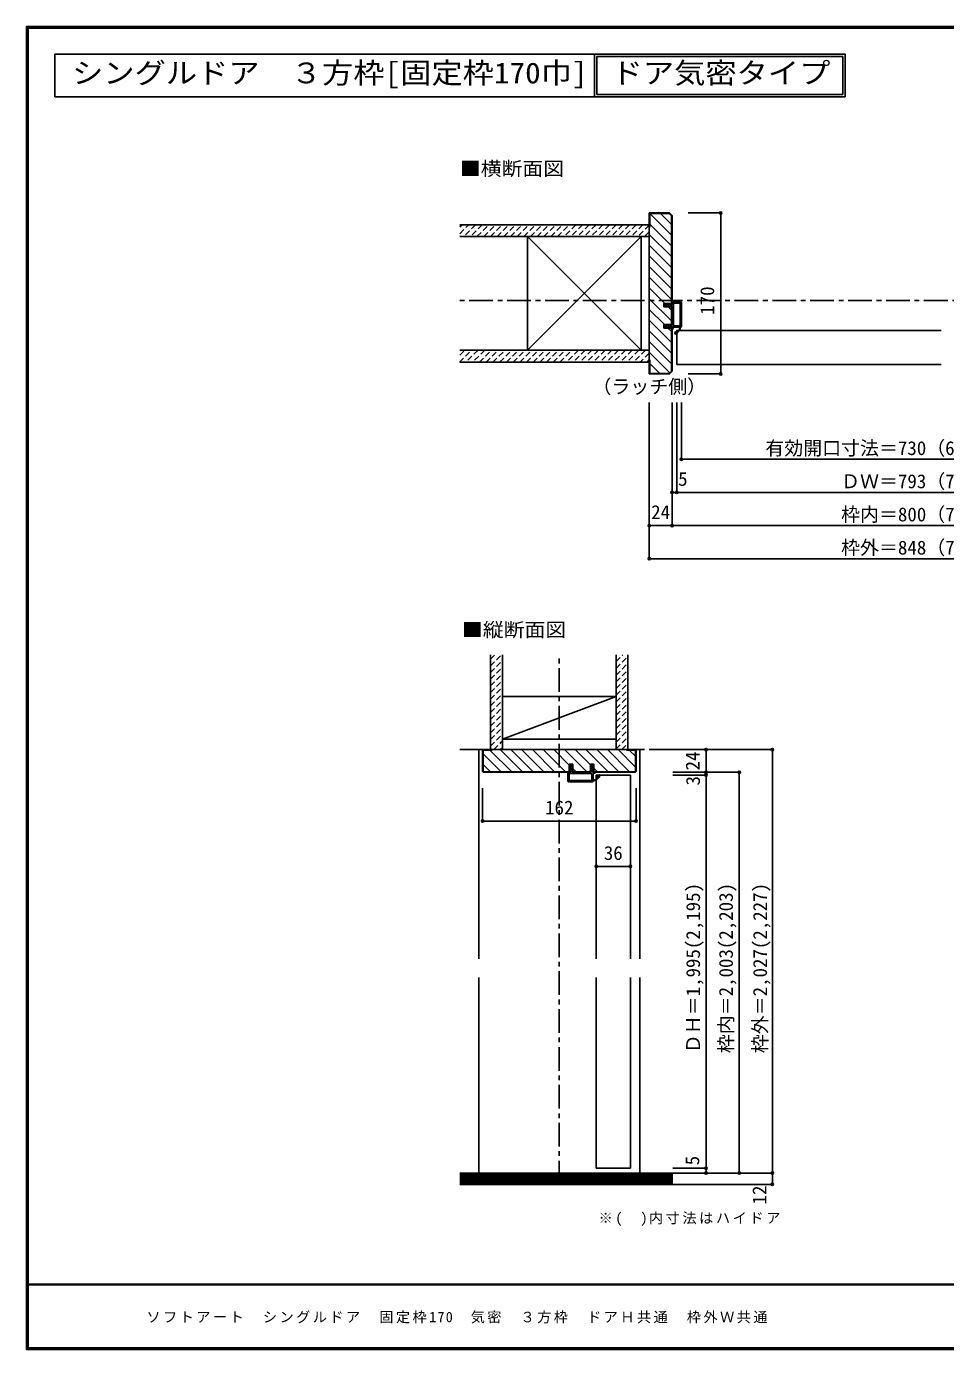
# Model space of a CAD drawing. Units: millimetres, scale not verified. Extents: x -973 to 977, y -718 to 696.
# Drawn here: x -973 to -3, y -701 to 696 of the extents above; entities that cross this region are included whole.
import ezdxf
from ezdxf.enums import TextEntityAlignment as Align

# ---------------------------------------------------------------- set-up
doc = ezdxf.new("R2010")
doc.units = ezdxf.units.MM
doc.header["$LTSCALE"] = 5
doc.header["$PDMODE"] = 32
doc.header["$PDSIZE"] = 2.5
doc.linetypes.add('CHAIN1', pattern=[8, 5, -1, 1, -1])
doc.linetypes.add('DASHED1', pattern=[1.8, 1.2, -0.6])
for name, color, linetype in [('0-0_補助線', 7, 'Continuous'), ('0-1_通り芯', 4, 'CHAIN1'), ('0-3_仕上', 2, 'Continuous'), ('0-4_枠', 3, 'Continuous'), ('0-6_扉', 6, 'Continuous'), ('0-A_文字', 3, 'Continuous'), ('0-B_寸法', 7, 'Continuous'), ('0-C_ﾊｯﾁ', 4, 'DASHED1'), ('F-1_通り芯', 6, 'Continuous'), ('F-A_文字', 7, 'Continuous')]:
    doc.layers.add(name, color=color, linetype=linetype)
doc.styles.add('ＭＳ ゴシック', font='')
doc.styles.get('ＭＳ ゴシック').set_extended_font_data('MS Gothic')

# ---------------------------------------------------------------- blocks, each defined once
blk = doc.blocks.new('2')
at = {"layer": '0-0_補助線'}
for p, q in [((-9.846, -9.622), (-9.846, 15.078)), ((-8.846, 16.078), (0.354, 16.078)), ((-8.846, 15.878), (0.637, 15.878)), ((-8.446, 14.378), (-8.446, -8.922)), ((-8.146, 14.678), (-1.546, 14.678)), ((-1.246, 14.378), (-1.246, -8.922)), ((0.154, 11.653), (2.154, 11.653)), ((0.154, 11.653), (0.154, -8.497)), ((2.154, 10.953), (2.154, 11.653)), ((3.154, 11.653), (2.512, 10.83)), ((3.154, 11.653), (6.154, 11.653)), ((4.154, 13.753), (4.154, 13.053)), ((5.154, 13.053), (4.512, 13.876)), ((7.154, 13.053), (5.154, 13.053)), ((6.154, 10.953), (6.154, 11.653)), ((7.558, 12.258), (6.516, 10.835)), ((-1.48, -10.622), (-8.846, -10.622)), ((-1.546, -9.222), (-8.146, -9.222)), ((-1.189, -10.85), (-0.732, -12.694)), ((0.354, -12.922), (-0.441, -12.922)), ((0.154, -8.497), (2.154, -8.497)), ((4.154, -9.897), (0.154, -9.897)), ((0.154, -9.897), (0.154, -10.622)), ((0.154, -10.622), (0.645, -12.548)), ((2.154, -7.797), (2.154, -8.497)), ((3.154, -8.497), (2.512, -7.674)), ((3.154, -8.497), (6.154, -8.497)), ((4.154, -10.597), (4.154, -9.897)), ((5.154, -9.897), (4.512, -10.72)), ((7.154, -9.897), (5.154, -9.897)), ((6.154, -7.797), (6.154, -8.497)), ((7.558, -9.101), (6.516, -7.679))]:
    blk.add_line(p, q, dxfattribs=at)
for points in [[(-9.646, 15.078), (-9.646, -9.622), (-9.846, -9.622)], [(4.154, 13.053), (0.154, 13.053), (0.649, 15.723)]]:
    blk.add_lwpolyline(points, dxfattribs=at)
for centre, radius, start, end in [((-8.846, 15.078), 1, 90, 180), ((-8.846, 15.078), 0.8, 90, 180), ((-8.146, 14.378), 0.3, 90, 180), ((-1.546, 14.378), 0.3, 0, 90), ((0.354, 15.778), 0.3, 349.49875, 90), ((2.354, 10.953), 0.2, 180, 322.03043), ((4.354, 13.753), 0.2, 37.96957, 180), ((6.354, 10.953), 0.2, 180, 323.78053), ((7.154, 12.553), 0.5, 323.78053, 90), ((-8.846, -9.622), 1, 180, 270), ((-2.846, -10.72), 6, 179.06153, 259.29815), ((-8.146, -8.922), 0.3, 180, 270), ((-2.846, -10.72), 5.3, 178.93757, 259.29815), ((-1.546, -8.922), 0.3, 270, 0), ((-1.48, -10.922), 0.3, 13.9282, 90), ((-0.441, -12.622), 0.3, 193.9282, 270), ((0.354, -12.622), 0.3, 270, 14.29438), ((2.354, -7.797), 0.2, 37.96957, 180), ((4.354, -10.597), 0.2, 180, 322.03043), ((6.354, -7.797), 0.2, 36.21947, 180), ((7.154, -9.397), 0.5, 270, 36.21947), ((-3.896, -16.272), 0.35, 259.29815, 79.29815)]:
    blk.add_arc(centre, radius, start, end, dxfattribs=at)
blk.add_point((-3.896, -16.622), dxfattribs=at)

msp = doc.modelspace()

# ---------------------------------------------------------------- linework, layer by layer
at = {"layer": '0-1_通り芯'}
for p, q in [((519.153, 406.5), (-515.847, 406.5)), ((-410.847, -526.5), (-410.847, 32.5)), ((-515.847, -67.5), (-290.847, -67.5)), ((-515.847, -526.5), (-290.847, -526.5))]:
    msp.add_line(p, q, dxfattribs=at)
at = {"layer": '0-3_仕上'}
for p, q in [((-315.847, 486.5), (-515.847, 486.5)), ((-315.847, 474), (-515.847, 474)), ((-315.847, 354), (-515.847, 354)), ((-315.847, 341.5), (-515.847, 341.5)), ((-483.347, -67.5), (-483.347, 32.5)), ((-470.847, -67.5), (-470.847, 32.5)), ((-350.847, -67.5), (-350.847, 32.5)), ((-338.347, -67.5), (-338.347, 32.5)), ((-290.847, -514.5), (-515.847, -514.5)), ((-290.847, -526.5), (-515.847, -526.5))]:
    msp.add_line(p, q, dxfattribs=at)
at = {"layer": '0-3_仕上', "color": 7}
for p, q in [((-444.347, 354), (-324.347, 474)), ((-324.347, 354), (-444.347, 474)), ((-470.847, -56.5), (-350.847, -11.5)), ((-290.847, -516), (-515.847, -516)), ((-290.847, -517.5), (-515.847, -517.5)), ((-290.847, -519), (-515.847, -519)), ((-290.847, -520.5), (-515.847, -520.5)), ((-290.847, -522), (-515.847, -522)), ((-290.847, -523.5), (-515.847, -523.5)), ((-290.847, -525), (-515.847, -525))]:
    msp.add_line(p, q, dxfattribs=at)
at = {"layer": '0-3_仕上', "color": 3}
for p, q in [((-444.347, 474), (-444.347, 354)), ((-324.347, 474), (-324.347, 354)), ((-470.847, -11.5), (-350.847, -11.5)), ((-470.847, -56.5), (-350.847, -56.5))]:
    msp.add_line(p, q, dxfattribs=at)
at = {"layer": '0-4_枠'}
for p, q in [((-315.847, 499), (-315.847, 329)), ((-294.675, 499), (-315.847, 499)), ((-294.883, 498.5), (-292.347, 495.964)), ((-294.675, 499), (-291.847, 496.172)), ((-292.347, 403.5), (-292.347, 495.964)), ((-291.847, 496.172), (-291.847, 403.5)), ((-315.347, 484), (-315.847, 484)), ((-291.847, 399.8), (-300.347, 399.8)), ((-292.347, 381.2), (-292.347, 399.8)), ((-291.847, 381.2), (-291.847, 399.8)), ((-300.347, 377.5), (-300.347, 381.2)), ((-291.847, 381.2), (-300.347, 381.2)), ((-291.847, 377.5), (-300.347, 377.5)), ((-292.347, 332.036), (-292.347, 377.5)), ((-291.847, 331.828), (-291.847, 377.5)), ((-315.347, 344), (-315.847, 344)), ((-315.347, 344), (-315.347, 329.5)), ((-294.675, 329), (-315.847, 329)), ((-294.882, 329.5), (-315.347, 329.5)), ((-294.882, 329.5), (-292.347, 332.036)), ((-294.675, 329), (-291.847, 331.828)), ((-491.847, -67.5), (-329.847, -67.5)), ((-491.347, -90.586), (-491.347, -68)), ((-481.847, -68), (-491.347, -68)), ((-481.847, -67.5), (-481.847, -68)), ((-339.847, -68), (-339.847, -67.5)), ((-339.847, -68), (-330.347, -68)), ((-330.347, -90.586), (-330.347, -68)), ((-400.347, -83), (-396.647, -83)), ((-400.347, -91.5), (-400.347, -83)), ((-396.647, -91.5), (-396.647, -83)), ((-378.047, -91.5), (-378.047, -83)), ((-490.933, -91), (-491.347, -90.586)), ((-491.14, -91.5), (-400.347, -91.5)), ((-490.933, -91), (-400.347, -91)), ((-396.647, -91), (-378.047, -91)), ((-396.647, -91.5), (-378.047, -91.5)), ((-330.761, -91), (-374.347, -91)), ((-330.554, -91.5), (-374.347, -91.5)), ((-330.761, -91), (-330.347, -90.586))]:
    msp.add_line(p, q, dxfattribs=at)
at = {"layer": '0-4_枠', "color": 4}
for p, q in [((-491.847, -67.5), (-495.847, -67.5)), ((-495.847, -288.25), (-495.847, -67.5)), ((-329.847, -67.5), (-325.847, -67.5)), ((-325.847, -288.25), (-325.847, -67.5)), ((-495.847, -514.5), (-495.847, -308.25)), ((-325.847, -514.5), (-325.847, -308.25))]:
    msp.add_line(p, q, dxfattribs=at)
at = {"layer": '0-4_枠'}
for points in [[(-315.347, 484), (-315.347, 498.5), (-294.883, 498.5)], [(-300.347, 399.8), (-300.347, 403.5), (-291.847, 403.5)], [(-491.14, -91.5), (-491.847, -90.793), (-491.847, -67.5)], [(-330.554, -91.5), (-329.847, -90.793), (-329.847, -67.5)], [(-378.047, -83), (-374.347, -83), (-374.347, -91.5)]]:
    msp.add_lwpolyline(points, dxfattribs=at)
at = {"layer": '0-6_扉'}
for p, q in [((-286.847, 339), (-7.847, 339)), ((-371.847, -94.5), (-335.847, -94.5)), ((-371.847, -94.5), (-371.847, -288.25)), ((-335.847, -94.5), (-335.847, -288.25)), ((-371.847, -308.25), (-371.847, -509.5)), ((-335.847, -308.25), (-335.847, -509.5)), ((-335.847, -509.5), (-371.847, -509.5))]:
    msp.add_line(p, q, dxfattribs=at)
msp.add_lwpolyline([(-286.847, 339), (-286.847, 375), (-7.847, 375)], dxfattribs=at)
at = {"layer": '0-A_文字'}
for p, q in [((-373.753, 621.667), (-373.753, 666.667)), ((-373.753, 666.667), (-373.753, 621.667)), ((-371.253, 664.167), (-111.649, 664.167)), ((-371.253, 664.167), (-371.253, 624.167)), ((-111.649, 664.167), (-111.649, 624.167)), ((-943.333, 621.667), (-373.753, 621.667)), ((-373.753, 621.667), (-109.149, 621.667)), ((-371.253, 624.167), (-111.649, 624.167))]:
    msp.add_line(p, q, dxfattribs=at)
for points in [[(-943.333, 621.667), (-943.333, 666.667), (-373.753, 666.667)], [(-373.753, 666.667), (-373.753, 621.667), (-373.753, 666.667)], [(-373.753, 666.667), (-109.149, 666.667), (-109.149, 621.667)]]:
    msp.add_lwpolyline(points, dxfattribs=at)
at = {"layer": '0-B_寸法', "color": 4}
for p, q in [((-240.425, 499), (-274.947, 499)), ((-240.425, 499), (-240.425, 329)), ((-240.425, 329), (-274.947, 329)), ((-315.847, 134), (-315.847, 299)), ((-291.847, 169), (-291.847, 299)), ((-286.847, 204), (-286.847, 299)), ((-281.847, 239), (-281.847, 299)), ((-281.847, 239), (235.158, 239)), ((295.153, 204), (-291.847, 204)), ((319.153, 169), (-315.847, 169)), ((319.153, 134), (-315.847, 134)), ((-185.847, -67.5), (-290.847, -67.5)), ((-255.847, -67.5), (-255.847, -514.5)), ((-185.847, -67.5), (-185.847, -526.5)), ((-220.847, -91.5), (-290.847, -91.5)), ((-255.847, -94.5), (-290.847, -94.5)), ((-220.847, -91.5), (-220.847, -514.5)), ((-491.847, -142.922), (-491.847, -108.4)), ((-329.847, -142.922), (-329.847, -108.4)), ((-491.847, -142.922), (-329.847, -142.922)), ((-371.847, -190.882), (-335.847, -190.882)), ((-255.847, -509.5), (-290.847, -509.5)), ((-185.847, -514.5), (-290.847, -514.5)), ((-185.99, -526.5), (-290.847, -526.5))]:
    msp.add_line(p, q, dxfattribs=at)
at = {"layer": '0-B_寸法'}
for p in [(-240.425, 499), (-240.425, 329), (-281.847, 239), (-291.847, 204), (-286.847, 204), (-315.847, 169), (-291.847, 169), (-315.847, 134), (-255.847, -67.5), (-185.847, -67.5), (-255.847, -91.5), (-255.847, -94.5), (-220.847, -91.5), (-491.847, -142.922), (-329.847, -142.922), (-371.847, -190.882), (-335.847, -190.882), (-255.847, -509.5), (-255.847, -514.5), (-220.847, -514.5), (-185.847, -514.5), (-185.99, -526.5)]:
    msp.add_point(p, dxfattribs=at)
at = {"layer": '0-C_ﾊｯﾁ', "linetype": 'Continuous'}
for p, q in [((-315.847, 498.98), (-292.347, 475.48)), ((-304.053, 498.5), (-292.347, 486.794)), ((-315.847, 476.353), (-292.347, 452.853)), ((-315.347, 487.167), (-292.347, 464.166)), ((-315.847, 465.039), (-292.347, 441.539)), ((-315.847, 453.726), (-292.347, 430.225)), ((-315.847, 442.412), (-292.347, 418.912)), ((-315.847, 431.098), (-292.347, 407.598)), ((-315.847, 419.784), (-299.563, 403.5)), ((-315.847, 408.47), (-292.347, 384.97)), ((-315.847, 397.157), (-299.89, 381.2)), ((-295.863, 399.8), (-292.347, 396.284)), ((-315.847, 385.843), (-292.347, 362.343)), ((-296.19, 377.5), (-292.347, 373.657)), ((-315.847, 374.529), (-292.347, 351.029)), ((-315.847, 363.216), (-292.347, 339.716)), ((-315.847, 351.902), (-294.164, 330.219)), ((-315.347, 340.088), (-304.759, 329.5)), ((-484.013, -68), (-461.013, -91)), ((-473.2, -67.5), (-449.7, -91)), ((-461.886, -67.5), (-438.386, -91)), ((-450.572, -67.5), (-427.072, -91)), ((-439.259, -67.5), (-415.759, -91)), ((-427.945, -67.5), (-404.445, -91)), ((-416.631, -67.5), (-400.347, -83.784)), ((-405.317, -67.5), (-381.817, -91)), ((-394.004, -67.5), (-378.047, -83.457)), ((-382.69, -67.5), (-359.19, -91)), ((-371.376, -67.5), (-347.876, -91)), ((-360.063, -67.5), (-336.563, -91)), ((-348.749, -67.5), (-330.347, -85.902)), ((-336.935, -68), (-330.347, -74.588)), ((-491.347, -71.98), (-472.327, -91)), ((-491.347, -83.294), (-483.641, -91)), ((-396.647, -87.484), (-393.131, -91)), ((-374.347, -87.157), (-370.504, -91))]:
    msp.add_line(p, q, dxfattribs=at)
at = {"layer": '0-C_ﾊｯﾁ'}
for p, q in [((-515.847, 477.097), (-506.444, 486.5)), ((-515.847, 484.168), (-513.515, 486.5)), ((-499.373, 486.5), (-511.873, 474)), ((-492.302, 486.5), (-504.802, 474)), ((-497.731, 474), (-485.231, 486.5)), ((-490.66, 474), (-478.16, 486.5)), ((-483.589, 474), (-471.089, 486.5)), ((-476.518, 474), (-464.018, 486.5)), ((-469.447, 474), (-456.947, 486.5)), ((-462.376, 474), (-449.876, 486.5)), ((-455.305, 474), (-442.805, 486.5)), ((-448.233, 474), (-435.733, 486.5)), ((-441.162, 474), (-428.662, 486.5)), ((-434.091, 474), (-421.591, 486.5)), ((-427.02, 474), (-414.52, 486.5)), ((-419.949, 474), (-407.449, 486.5)), ((-412.878, 474), (-400.378, 486.5)), ((-393.307, 486.5), (-405.807, 474)), ((-386.236, 486.5), (-398.736, 474)), ((-379.165, 486.5), (-391.665, 474)), ((-372.094, 486.5), (-384.594, 474)), ((-365.023, 486.5), (-377.523, 474)), ((-357.952, 486.5), (-370.452, 474)), ((-350.881, 486.5), (-363.381, 474)), ((-343.81, 486.5), (-356.31, 474)), ((-336.739, 486.5), (-349.239, 474)), ((-329.667, 486.5), (-342.167, 474)), ((-322.596, 486.5), (-335.096, 474)), ((-315.847, 486.178), (-328.025, 474)), ((-315.847, 479.107), (-320.954, 474)), ((-516.236, 341.5), (-503.736, 354)), ((-515.847, 348.96), (-510.807, 354)), ((-496.665, 354), (-509.165, 341.5)), ((-489.594, 354), (-502.094, 341.5)), ((-495.023, 341.5), (-482.523, 354)), ((-487.952, 341.5), (-475.452, 354)), ((-480.881, 341.5), (-468.381, 354)), ((-473.81, 341.5), (-461.31, 354)), ((-466.739, 341.5), (-454.239, 354)), ((-459.667, 341.5), (-447.167, 354)), ((-452.596, 341.5), (-440.096, 354)), ((-445.525, 341.5), (-433.025, 354)), ((-438.454, 341.5), (-425.954, 354)), ((-431.383, 341.5), (-418.883, 354)), ((-424.312, 341.5), (-411.812, 354)), ((-417.241, 341.5), (-404.741, 354)), ((-410.17, 341.5), (-397.67, 354)), ((-390.599, 354), (-403.099, 341.5)), ((-383.528, 354), (-396.028, 341.5)), ((-376.457, 354), (-388.957, 341.5)), ((-369.386, 354), (-381.886, 341.5)), ((-362.315, 354), (-374.815, 341.5)), ((-355.244, 354), (-367.744, 341.5)), ((-348.172, 354), (-360.672, 341.5)), ((-341.101, 354), (-353.601, 341.5)), ((-334.03, 354), (-346.53, 341.5)), ((-326.959, 354), (-339.459, 341.5)), ((-319.888, 354), (-332.388, 341.5)), ((-315.847, 350.97), (-325.317, 341.5)), ((-315.847, 343.899), (-318.246, 341.5)), ((-483.347, 20.96), (-471.807, 32.5)), ((-483.347, 28.031), (-478.878, 32.5)), ((-350.847, 25.323), (-343.67, 32.5)), ((-350.847, 32.394), (-350.741, 32.5)), ((-350.847, 18.252), (-338.347, 30.752)), ((-483.347, 13.889), (-470.847, 26.389)), ((-483.347, 6.818), (-470.847, 19.318)), ((-350.847, 11.181), (-338.347, 23.681)), ((-350.847, 4.11), (-338.347, 16.61)), ((-483.347, -0.253), (-470.847, 12.247)), ((-483.347, -7.324), (-470.847, 5.176)), ((-350.847, -2.961), (-338.347, 9.539)), ((-350.847, -10.032), (-338.347, 2.468)), ((-483.347, -14.395), (-470.847, -1.895)), ((-483.347, -21.466), (-470.847, -8.966)), ((-350.847, -17.103), (-338.347, -4.603)), ((-350.847, -24.174), (-338.347, -11.674)), ((-483.347, -28.537), (-470.847, -16.037)), ((-483.347, -35.608), (-470.847, -23.108)), ((-350.847, -31.245), (-338.347, -18.745)), ((-350.847, -38.317), (-338.347, -25.817)), ((-483.347, -42.679), (-470.847, -30.179)), ((-483.347, -49.751), (-470.847, -37.251)), ((-350.847, -45.388), (-338.347, -32.888)), ((-350.847, -52.459), (-338.347, -39.959)), ((-483.347, -56.822), (-470.847, -44.322)), ((-483.347, -63.893), (-470.847, -51.393)), ((-350.847, -59.53), (-338.347, -47.03)), ((-350.847, -66.601), (-338.347, -54.101)), ((-479.811, -67.428), (-470.847, -58.464)), ((-472.812, -67.5), (-470.847, -65.535)), ((-344.675, -67.5), (-338.347, -61.172))]:
    msp.add_line(p, q, dxfattribs=at)
at = {"layer": 'F-1_通り芯'}
for p, q in [((-973.347, 695.833), (-973.347, -700.833)), ((-973.347, 695.833), (976.653, 695.833)), ((-973.347, 695), (976.653, 695)), ((-973.347, 694.167), (976.653, 694.167)), ((-972.514, 695.833), (-972.514, -700.833)), ((-971.68, 695.833), (-971.68, -700.833)), ((976.653, -631.667), (-973.347, -631.667)), ((976.653, -632.5), (-973.347, -632.5)), ((976.653, -699.167), (-973.347, -699.167)), ((976.653, -700), (-973.347, -700)), ((976.653, -700.833), (-973.347, -700.833))]:
    msp.add_line(p, q, dxfattribs=at)

# ---------------------------------------------------------------- block references
at = {"layer": '0-0_補助線', "xscale": -1}
msp.add_blockref('2', (-291.693, 388.922), dxfattribs=at)
at = {"layer": '0-0_補助線', "rotation": 90}
msp.add_blockref('2', (-385.769, -91.654), dxfattribs=at)

# ---------------------------------------------------------------- texts
at = {"layer": '0-A_文字', "style": 'ＭＳ ゴシック', "width": 1.1}
for s, p in [('シングルドア\u3000３方枠[固定枠170巾]', (-925.208, 629.167)), ('ドア気密タイプ', (-355.628, 629.167))]:
    msp.add_text(s, height=21.99, dxfattribs=at).set_placement(p, align=Align.BOTTOM_LEFT)
at = {"layer": '0-A_文字', "color": 7, "style": 'ＭＳ ゴシック', "width": 1.1}
for s, p in [('■横断面図', (-515.847, 534.024)), ('■縦断面図', (-513.547, 47.256))]:
    msp.add_text(s, height=14.66, dxfattribs=at).set_placement(p, align=Align.BOTTOM_LEFT)
at = {"layer": '0-A_文字', "color": 7, "style": 'ＭＳ ゴシック'}
msp.add_text('（ラッチ側）', height=14.66, dxfattribs=at).set_placement((-375.847, 304), align=Align.BOTTOM_LEFT)
at = {"layer": '0-A_文字', "color": 7, "insert": (-369.405, -570.357), "char_height": 11, "attachment_point": 7, "style": 'ＭＳ ゴシック'}
msp.add_mtext('\\T1.18;※(\u3000)内寸法はハイドア', dxfattribs=at)
at = {"layer": '0-B_寸法', "style": 'ＭＳ ゴシック'}
for s, p in [('170', (-242.925, 391.5)), ('24', (-258.347, -89.5)), ('3', (-258.01, -105.385)), ('ＤＨ＝1,995(2,195)', (-257.884, -388)), ('枠内＝2,003(2,203)', (-223.204, -388)), ('枠外＝2,027(2,227)', (-187.19, -388)), ('5', (-258.77, -506.33)), ('12', (-187.856, -547.649))]:
    msp.add_text(s, height=14.66, rotation=90, dxfattribs=at).set_placement(p, align=Align.BOTTOM_LEFT)
for s, p in [('有効開口寸法＝730（660）<640>［617］', (-193.347, 239)), ('5', (-285.361, 206.5)), ('ＤＷ＝793（723）<703>［680］', (-113.347, 204)), ('24', (-313.847, 171.5)), ('枠内＝800（730）<710>［687］', (-113.347, 169)), ('枠外＝848（778）<758>［735］', (-113.347, 134)), ('162', (-425.847, -140.422)), ('36', (-363.847, -188.382))]:
    msp.add_text(s, height=14.66, dxfattribs=at).set_placement(p, align=Align.BOTTOM_LEFT)
at = {"layer": 'F-A_文字', "insert": (-846.68, -673.333), "char_height": 11, "attachment_point": 7, "style": 'ＭＳ ゴシック'}
msp.add_mtext('\\T1.17;ソフトアート\u3000シングルドア\u3000固定枠170\u3000気密\u3000３方枠\u3000ドアＨ共通\u3000枠外Ｗ共通', dxfattribs=at)

doc.saveas('drawing.dxf')
